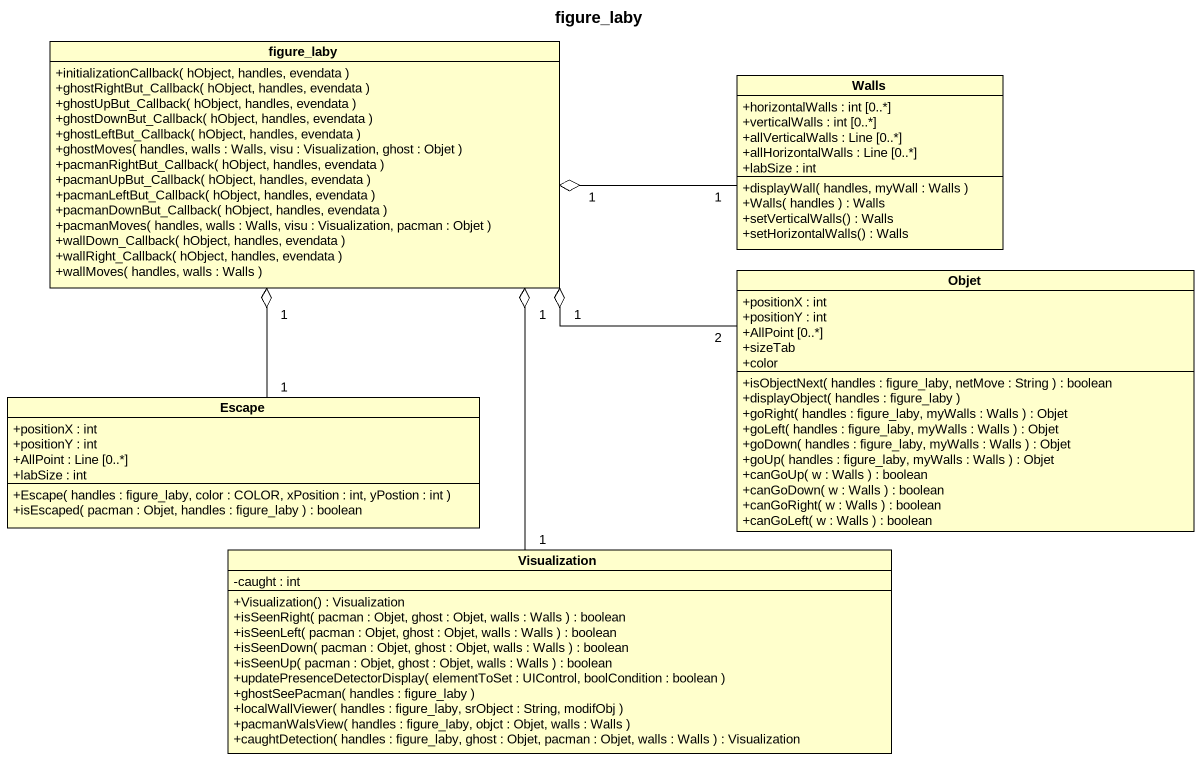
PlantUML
@startuml
title figure_laby
hide circle
hide empty members
skinparam classAttributeIconSize 0
class figure_laby {
  +initializationCallback( hObject, handles, evendata )
  +ghostRightBut_Callback( hObject, handles, evendata )
  +ghostUpBut_Callback( hObject, handles, evendata )
  +ghostDownBut_Callback( hObject, handles, evendata )
  +ghostLeftBut_Callback( hObject, handles, evendata )
  +ghostMoves( handles, walls : Walls, visu : Visualization, ghost : Objet )
  +pacmanRightBut_Callback( hObject, handles, evendata )
  +pacmanUpBut_Callback( hObject, handles, evendata )
  +pacmanLeftBut_Callback( hObject, handles, evendata )
  +pacmanDownBut_Callback( hObject, handles, evendata )
  +pacmanMoves( handles, walls : Walls, visu : Visualization, pacman : Objet )
  +wallDown_Callback( hObject, handles, evendata )
  +wallRight_Callback( hObject, handles, evendata )
  +wallMoves( handles, walls : Walls )
}
class Walls {
  +horizontalWalls : int [0..*]
  +verticalWalls : int [0..*]
  +allVerticalWalls : Line [0..*]
  +allHorizontalWalls : Line [0..*]
  +labSize : int
  +displayWall( handles, myWall : Walls )
  +Walls( handles ) : Walls
  +setVerticalWalls() : Walls
  +setHorizontalWalls() : Walls
}
class Objet {
  +positionX : int
  +positionY : int
  +AllPoint [0..*]
  +sizeTab
  +color
  +isObjectNext( handles : figure_laby, netMove : String ) : boolean
  +displayObject( handles : figure_laby )
  +goRight( handles : figure_laby, myWalls : Walls ) : Objet
  +goLeft( handles : figure_laby, myWalls : Walls ) : Objet
  +goDown( handles : figure_laby, myWalls : Walls ) : Objet
  +goUp( handles : figure_laby, myWalls : Walls ) : Objet
  +canGoUp( w : Walls ) : boolean
  +canGoDown( w : Walls ) : boolean
  +canGoRight( w : Walls ) : boolean
  +canGoLeft( w : Walls ) : boolean
}
class Escape {
  +positionX : int
  +positionY : int
  +AllPoint : Line [0..*]
  +labSize : int
  +Escape( handles : figure_laby, color : COLOR, xPosition : int, yPostion : int )
  +isEscaped( pacman : Objet, handles : figure_laby ) : boolean
}
class Visualization {
  -caught : int
  +Visualization() : Visualization
  +isSeenRight( pacman : Objet, ghost : Objet, walls : Walls ) : boolean
  +isSeenLeft( pacman : Objet, ghost : Objet, walls : Walls ) : boolean
  +isSeenDown( pacman : Objet, ghost : Objet, walls : Walls ) : boolean
  +isSeenUp( pacman : Objet, ghost : Objet, walls : Walls ) : boolean
  +updatePresenceDetectorDisplay( elementToSet : UIControl, boolCondition : boolean )
  +ghostSeePacman( handles : figure_laby )
  +localWallViewer( handles : figure_laby, srObject : String, modifObj )
  +pacmanWalsView( handles : figure_laby, objct : Objet, walls : Walls )
  +caughtDetection( handles : figure_laby, ghost : Objet, pacman : Objet, walls : Walls ) : Visualization
}
figure_laby "1" o-right- "1" Walls
figure_laby "1" o-right- "2" Objet
figure_laby "1" o-- "1" Escape
figure_laby "1" o-- "1" Visualization
@enduml
